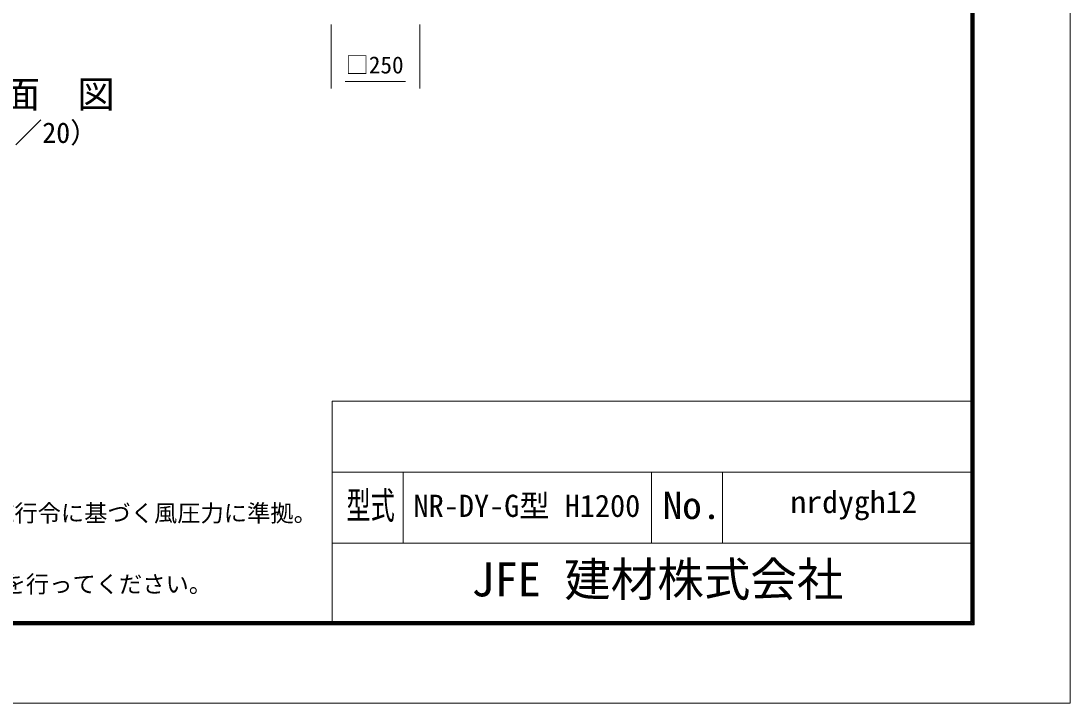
# Model space of a CAD drawing. Units: millimetres, scale not verified. Extents: x -4200 to 4200, y -2970 to 2970.
# Drawn here: x 1243 to 4200, y -2970 to -1049 of the extents above; entities that cross this region are included whole.
import ezdxf
from ezdxf.enums import TextEntityAlignment as Align

# ---------------------------------------------------------------- set-up
doc = ezdxf.new("R2010")
doc.units = ezdxf.units.MM
doc.header["$LTSCALE"] = 20
doc.layers.add('0-0_D-TTL-TXT', color=7, linetype='Continuous')
doc.layers.add('0-8_D-STR-DIM', color=7, linetype='Continuous', lineweight=9)
doc.layers.add('0-B_D-TTL', color=7, linetype='Continuous', lineweight=9)
doc.styles.add('ＭＳ ゴシック', font='')
doc.styles.get('ＭＳ ゴシック').set_extended_font_data('MS Gothic')

msp = doc.modelspace()

# ---------------------------------------------------------------- linework, layer by layer
at = {"layer": '0-8_D-STR-DIM'}
for p, q in [((2116.99, -1058.63), (2116.99, -1238.63)), ((2366.99, -1058.63), (2366.99, -1238.63)), ((2156.99, -1218.63), (2326.99, -1218.63))]:
    msp.add_line(p, q, dxfattribs=at)
at = {"layer": '0-B_D-TTL'}
for p, q in [((2120, -2120), (2120, -2740)), ((2120, -2120), (3920, -2120)), ((2120, -2320), (3920, -2320)), ((2320, -2320), (2320, -2520)), ((3020, -2320), (3020, -2520)), ((3220, -2320), (3220, -2520)), ((2120, -2520), (3920, -2520))]:
    msp.add_line(p, q, dxfattribs=at)
for points in [[(-4200, -2970), (4200, -2970), (4200, 2970), (-4200, 2970)], [(-3930, 2750), (3930, 2750), (3930, -2750), (-3930, -2750)], [(-3927.5, 2747.5), (3927.5, 2747.5), (3927.5, -2747.5), (-3927.5, -2747.5)], [(-3925, 2745), (3925, 2745), (3925, -2745), (-3925, -2745)], [(-3922.5, 2742.5), (3922.5, 2742.5), (3922.5, -2742.5), (-3922.5, -2742.5)], [(-3920, 2740), (3920, 2740), (3920, -2740), (-3920, -2740)]]:
    msp.add_lwpolyline(points, close=True, dxfattribs=at)

# ---------------------------------------------------------------- texts
at = {"layer": '0-0_D-TTL-TXT', "style": 'ＭＳ ゴシック'}
for s, height, p in [('正\u3000面\u3000図', 76.98, (982.09, -1316.31)), ('（S=1／20）', 57.77, (1027.58, -1409.5)), ('NR-DY-G型 H1200', 62.61, (2349.55, -2464.53)), ('（設計条件）風荷重：昭和57年改正 建築基準法・同施行令に基づく風圧力に準拠。', 48.09, (-382.45, -2473.6)), ('JFE 建材株式会社', 96.19, (2512.38, -2698.5)), ('（端尺調整）金網の列線ピッチ(60mm幅)ごとに幅詰めを行ってください。', 48.09, (-382.45, -2673.6))]:
    msp.add_text(s, height=height, dxfattribs=at).set_placement(p, align=Align.BOTTOM_LEFT)
for s, height, width, p in [('型式', 76.98, 0.65, (2160.27, -2474.8)), ('No.', 76.98, 1.05, (3052, -2474.8)), ('nrdygh12', 62.61, 1.05, (3411.83, -2453.69))]:
    msp.add_text(s, height=height, dxfattribs=dict(at, width=width)).set_placement(p, align=Align.BOTTOM_LEFT)
at = {"layer": '0-8_D-STR-DIM', "style": 'ＭＳ ゴシック'}
msp.add_text('□250', height=48.09, dxfattribs=at).set_placement((2157.84, -1210.88), align=Align.BOTTOM_LEFT)

doc.saveas('drawing.dxf')
